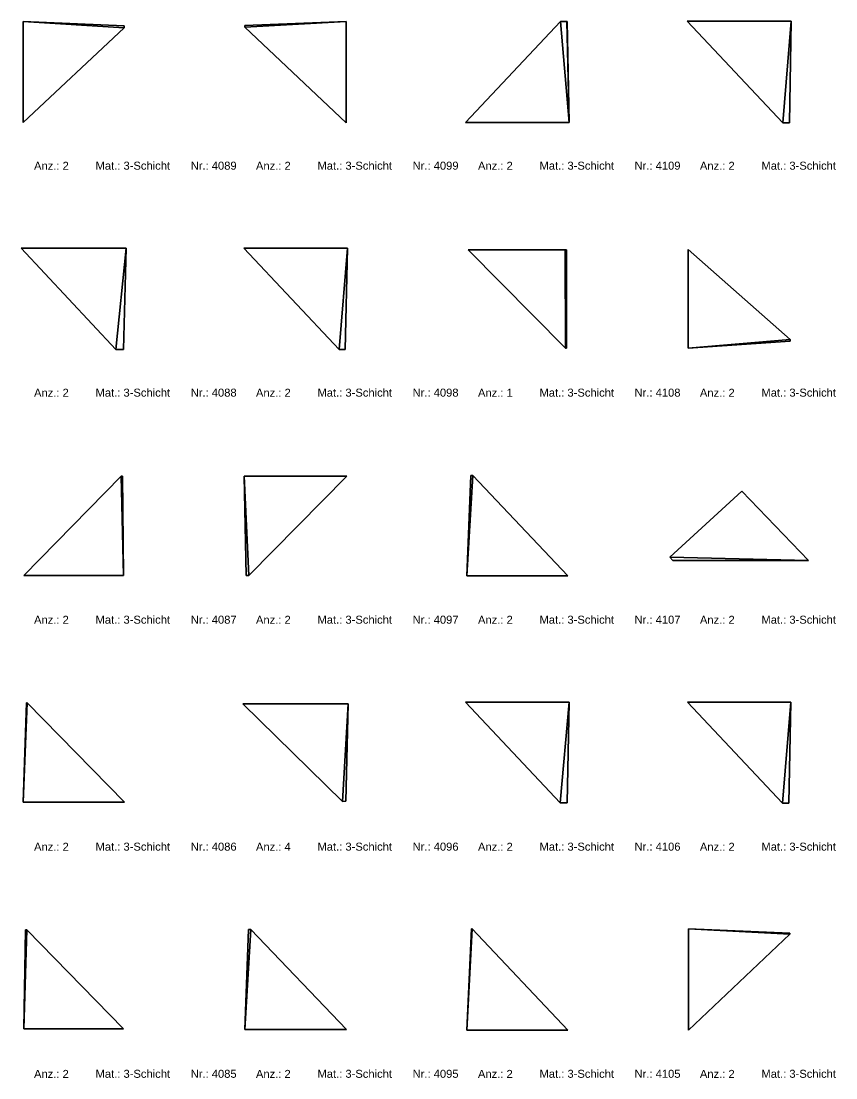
# Model space of a CAD drawing. Header units: millimetres. Extents: x -1099 to 66227, y -20588 to 1633.
# Drawn here: x 15184 to 23448, y -9081 to 1633 of the extents above; entities that cross this region are included whole.
import ezdxf

# ---------------------------------------------------------------- set-up
doc = ezdxf.new("R2010")
doc.units = ezdxf.units.MM
doc.header["$LTSCALE"] = 12.5
doc.layers.add('CURVES', color=1, linetype='Continuous', true_color=0xff0000)
doc.layers.add('TEXT', color=1, linetype='Continuous', true_color=0xff0000)
doc.styles.add('ARIAL_REGULAR', font='arial.ttf')

msp = doc.modelspace()

# ---------------------------------------------------------------- texts
at = {"layer": 'TEXT', "attachment_point": 7, "style": 'ARIAL_REGULAR'}
for s, insert, char_height, width in [('Anz.: 2', (15315, 126), 81.1, 853.81), ('Mat.: 3-Schicht', (15939, 126), 81.15, 1665.28), ('Nr.: 4089', (16904, 126), 81.1, 1080.49), ('Anz.: 2', (17566, 126), 81.1, 853.81), ('Mat.: 3-Schicht', (18190, 126), 81.15, 1665.28), ('Nr.: 4099', (19155, 126), 81.1, 1080.49), ('Anz.: 2', (19818, 126), 81.1, 853.81), ('Mat.: 3-Schicht', (20442, 126), 81.15, 1665.28), ('Nr.: 4109', (21406, 126), 81.1, 1080.49), ('Anz.: 2', (22069, 126), 81.1, 853.81), ('Mat.: 3-Schicht', (22693, 126), 81.15, 1665.28), ('Anz.: 2', (15315, -2175), 81.1, 853.81), ('Mat.: 3-Schicht', (15939, -2175), 81.15, 1665.28), ('Nr.: 4088', (16904, -2175), 81.1, 1080.49), ('Anz.: 2', (17566, -2175), 81.1, 853.81), ('Mat.: 3-Schicht', (18190, -2175), 81.15, 1665.28), ('Nr.: 4098', (19155, -2175), 81.1, 1080.49), ('Anz.: 1', (19818, -2175), 81.1, 824.7), ('Mat.: 3-Schicht', (20442, -2175), 81.15, 1665.28), ('Nr.: 4108', (21406, -2175), 81.1, 1080.49), ('Anz.: 2', (22069, -2175), 81.1, 853.81), ('Mat.: 3-Schicht', (22693, -2175), 81.15, 1665.28), ('Mat.: 3-Schicht', (15939, -4477), 81.15, 1665.28), ('Mat.: 3-Schicht', (18190, -4477), 81.15, 1665.28), ('Mat.: 3-Schicht', (20442, -4477), 81.15, 1665.28), ('Mat.: 3-Schicht', (22693, -4477), 81.15, 1665.28), ('Anz.: 2', (15315, -4477), 81.1, 853.81), ('Nr.: 4087', (16904, -4477), 81.1, 1079.61), ('Anz.: 2', (17566, -4477), 81.1, 853.81), ('Nr.: 4097', (19155, -4477), 81.1, 1079.61), ('Anz.: 2', (19818, -4477), 81.1, 853.81), ('Nr.: 4107', (21406, -4477), 81.1, 1079.61), ('Anz.: 2', (22069, -4477), 81.1, 853.81), ('Anz.: 2', (15315, -6778), 81.1, 853.81), ('Mat.: 3-Schicht', (15939, -6778), 81.15, 1665.28), ('Nr.: 4086', (16904, -6778), 81.1, 1079.61), ('Anz.: 4', (17566, -6778), 81.1, 854.69), ('Mat.: 3-Schicht', (18190, -6778), 81.15, 1665.28), ('Nr.: 4096', (19155, -6778), 81.1, 1079.61), ('Anz.: 2', (19818, -6778), 81.1, 853.81), ('Mat.: 3-Schicht', (20442, -6778), 81.15, 1665.28), ('Nr.: 4106', (21406, -6778), 81.1, 1079.61), ('Anz.: 2', (22069, -6778), 81.1, 853.81), ('Mat.: 3-Schicht', (22693, -6778), 81.15, 1665.28), ('Anz.: 2', (15315, -9081), 81.1, 853.81), ('Mat.: 3-Schicht', (15939, -9081), 81.15, 1665.28), ('Nr.: 4085', (16904, -9081), 81.1, 1081.37), ('Anz.: 2', (17566, -9081), 81.1, 853.81), ('Mat.: 3-Schicht', (18190, -9081), 81.15, 1665.28), ('Nr.: 4095', (19155, -9081), 81.1, 1081.37), ('Anz.: 2', (19818, -9081), 81.1, 853.81), ('Mat.: 3-Schicht', (20442, -9081), 81.15, 1665.28), ('Nr.: 4105', (21406, -9081), 81.1, 1081.37), ('Anz.: 2', (22069, -9081), 81.1, 853.81), ('Mat.: 3-Schicht', (22693, -9081), 81.15, 1665.28)]:
    msp.add_mtext(s, dxfattribs=dict(at, insert=insert, char_height=char_height, width=width))

# ---------------------------------------------------------------- meshes
at = {"layer": 'CURVES'}
mesh = msp.add_polyface(dxfattribs=at)
corners = [(16231, 1586), (16231, 1586), (16231, 1586), (15204, 1631), (15204, 1631), (15204, 1631), (15204, 1631, 100), (15204, 1631, 100), (15204, 1631, 100), (16231, 1586, 100), (16231, 1586, 100), (16231, 1586, 100), (15204, 604), (15204, 604), (15204, 604), (15204, 604, 100), (15204, 604, 100), (15204, 604, 100), (16231, 1564), (16231, 1564), (16231, 1564), (16231, 1564, 100), (16231, 1564, 100), (16231, 1564, 100)]
mesh.append_faces([[corners[k] for k in face] for face in [(0, 4, 7, 9), (3, 13, 15, 8), (21, 16, 12, 19), (18, 1, 11, 22), (5, 20, 14, 14), (20, 5, 2, 2), (23, 6, 17, 17), (6, 23, 10, 10)]])
mesh = msp.add_polyface(dxfattribs=at)
corners = [(18481, 1631), (18481, 1631), (18481, 1631), (18481, 1631), (18481, 1631), (18481, 1631), (18481, 1631, 100), (18481, 1631, 100), (18481, 1631, 100), (18481, 1631, 100), (18481, 1631, 100), (18481, 1631, 100), (17454, 1589), (17454, 1589), (17454, 1589), (17454, 1589, 100), (17454, 1589, 100), (17454, 1589, 100), (17454, 1571), (17454, 1571), (17454, 1571), (17454, 1571, 100), (17454, 1571, 100), (17454, 1571, 100), (18481, 603), (18481, 603), (18481, 603), (18481, 603, 100), (18481, 603, 100), (18481, 603, 100)]
mesh.append_faces([[corners[k] for k in face] for face in [(9, 0, 4, 7), (3, 13, 15, 8), (12, 19, 21, 16), (27, 22, 18, 25), (11, 28, 24, 1), (5, 26, 20, 20), (26, 5, 2, 2), (14, 5, 20, 20), (6, 17, 23, 23), (10, 6, 29, 29), (23, 29, 6, 6)]])
mesh = msp.add_polyface(dxfattribs=at)
corners = [(20688, 1629, 50), (20720, 1629, 50), (20720, 1629, 25), (20720, 1629, 50), (20720, 1629, 25), (20720, 1629, 12), (20721, 1629, 25), (20721, 1629, 12), (20721, 1629, 6), (20721, 1629, 12), (20721, 1629, 6), (20721, 1629, 3), (20721, 1629, 6), (20721, 1629, 3), (20688, 1629, 25), (20712, 1629, 50), (20712, 1629, 25), (20671, 1629, 50), (20712, 1629, 12), (20720, 1629, 25), (20720, 1629, 12), (20720, 1629, 12), (20712, 1629, 6), (20718, 1629, 12), (20720, 1629, 6), (20718, 1629, 6), (20688, 1629, 12), (20700, 1629, 25), (20700, 1629, 12), (20671, 1629, 25), (20679, 1629, 50), (20679, 1629, 25), (20718, 1629, 3), (20720, 1629, 6), (20720, 1629, 3), (20720, 1629, 3), (20720, 1629, 12), (20720, 1629, 6), (20720, 1629, 6), (20720, 1629, 25), (20720, 1629, 12), (20718, 1629, 2), (20720, 1629, 3), (20720, 1629, 2), (20720, 1629, 2), (20712, 1629, 3), (20715, 1629, 6), (20715, 1629, 3), (20700, 1629, 6), (20706, 1629, 12), (20706, 1629, 6), (20688, 1629, 75), (20720, 1629, 75), (20712, 1629, 75), (20712, 1629, 88), (20720, 1629, 88), (20720, 1629, 75), (20720, 1629, 88), (20720, 1629, 75), (20712, 1629, 94), (20720, 1629, 94), (20718, 1629, 88), (20718, 1629, 94), (20688, 1629, 88), (20700, 1629, 75), (20700, 1629, 88), (20671, 1629, 75), (20679, 1629, 75), (20718, 1629, 97), (20720, 1629, 97), (20720, 1629, 94), (20720, 1629, 97), (20720, 1629, 94), (20720, 1629, 88), (20720, 1629, 94), (20720, 1629, 88), (20720, 1629, 75), (20720, 1629, 88), (20718, 1629, 98), (20720, 1629, 98), (20720, 1629, 97), (20720, 1629, 98), (20712, 1629, 97), (20715, 1629, 94), (20715, 1629, 97), (20700, 1629, 94), (20706, 1629, 88), (20706, 1629, 94), (20721, 1629, 75), (20721, 1629, 88), (20721, 1629, 94), (20721, 1629, 88), (20721, 1629, 94), (20721, 1629, 97), (20721, 1629, 94), (20721, 1629, 97), (20721, 1629, 98), (20721, 1629, 97), (20721, 1629, 98), (20721, 1629), (20721, 1629), (20721, 1629), (20721, 1629, 100), (20721, 1629, 100), (20721, 1629, 100), (20655, 1628), (20655, 1628), (20655, 1628), (20655, 1628, 100), (20655, 1628, 100), (20655, 1628, 100), (20720, 1629), (20720, 1629), (20720, 1629, 100), (20720, 1629, 100), (19692, 605), (19692, 605), (19692, 605), (19692, 605, 100), (19692, 605, 100), (19692, 605, 100), (20743, 605), (20743, 605), (20743, 605), (20743, 605, 100), (20743, 605, 100), (20743, 605, 100)]
mesh.append_faces([[corners[k] for k in face] for face in [(87, 59, 54, 86), (85, 87, 86, 65), (86, 54, 53, 53), (64, 65, 86, 86), (53, 64, 86, 86), (63, 65, 64, 51), (84, 68, 62, 83), (82, 84, 83, 59), (81, 79, 71, 80), (78, 81, 80, 68), (71, 69, 60, 70), (80, 71, 70, 70), (62, 68, 80, 80), (70, 62, 80, 80), (70, 60, 57, 57), (61, 62, 70, 70), (57, 61, 70, 70), (83, 62, 61, 61), (54, 59, 83, 83), (61, 54, 83, 83), (74, 72, 55, 73), (60, 74, 73, 57), (73, 55, 52, 52), (56, 57, 73, 73), (52, 56, 73, 73), (61, 57, 56, 56), (53, 54, 61, 61), (56, 53, 61, 61), (56, 52, 1, 1), (15, 53, 56, 56), (1, 15, 56, 56), (64, 53, 15, 15), (0, 51, 64, 64), (15, 0, 64, 64), (77, 75, 58, 76), (55, 77, 76, 52), (96, 98, 97, 95), (93, 95, 94, 92), (90, 92, 91, 89), (75, 89, 88, 58), (76, 58, 3, 3), (1, 52, 76, 76), (3, 1, 76, 76), (39, 2, 1, 1), (3, 4, 39, 39), (1, 3, 39, 39), (4, 6, 7, 5), (7, 9, 10, 8), (10, 12, 13, 11), (2, 39, 40, 20), (39, 4, 5, 40), (27, 14, 0, 0), (15, 16, 27, 27), (0, 15, 27, 27), (19, 16, 15, 15), (1, 2, 19, 19), (15, 1, 19, 19), (23, 18, 16, 16), (19, 21, 23, 23), (16, 19, 23, 23), (36, 21, 19, 19), (2, 20, 36, 36), (19, 2, 36, 36), (21, 36, 38, 24), (36, 20, 37, 38), (46, 22, 18, 18), (23, 25, 46, 46), (18, 23, 46, 46), (33, 25, 23, 23), (21, 24, 33, 33), (23, 21, 33, 33), (42, 32, 25, 25), (33, 35, 42, 42), (25, 33, 42, 42), (33, 24, 34, 35), (32, 42, 44, 41), (42, 35, 43, 44), (22, 46, 47, 45), (46, 25, 32, 47), (14, 27, 28, 26), (49, 28, 27, 27), (16, 18, 49, 49), (27, 16, 49, 49), (28, 49, 50, 48), (49, 18, 22, 50), (67, 51, 0, 30), (66, 67, 30, 17), (17, 30, 31, 29), (30, 0, 14, 31), (12, 100, 13, 13), (11, 13, 100, 100), (11, 100, 37, 37), (97, 100, 12, 12), (12, 10, 9, 9), (5, 7, 8, 8), (9, 7, 6, 6), (8, 10, 11, 11), (6, 88, 91, 9), (8, 11, 37, 37), (9, 91, 94, 12), (34, 38, 37, 37), (38, 34, 24, 24), (8, 37, 40, 5), (37, 20, 40, 40), (6, 4, 3, 3), (111, 34, 37, 37), (111, 37, 100, 100), (88, 6, 3, 3), (94, 95, 97, 97), (12, 94, 97, 97), (94, 91, 92, 92), (96, 102, 98, 98), (97, 98, 102, 102), (96, 95, 93, 93), (72, 96, 93, 93), (72, 102, 96, 96), (93, 92, 90, 90), (100, 97, 102, 102), (91, 88, 89, 89), (58, 88, 3, 3), (90, 89, 75, 75), (72, 90, 75, 77), (113, 102, 72, 72), (77, 55, 72, 72), (93, 90, 72, 72), (74, 69, 72, 72), (44, 43, 111, 111), (34, 111, 43, 43), (111, 41, 44, 44), (41, 111, 45, 45), (41, 45, 47, 47), (50, 22, 45, 45), (47, 32, 41, 41), (45, 111, 105, 105), (48, 50, 45, 45), (105, 26, 48, 48), (28, 48, 26, 26), (48, 45, 105, 105), (31, 14, 26, 26), (26, 29, 31, 31), (105, 17, 29, 29), (29, 26, 105, 105), (17, 105, 109, 109), (74, 60, 69, 69), (79, 69, 71, 71), (69, 79, 113, 113), (81, 113, 79, 79), (82, 113, 78, 78), (113, 81, 78, 78), (68, 84, 78, 78), (84, 82, 78, 78), (72, 69, 113, 113), (66, 63, 67, 67), (51, 67, 63, 63), (109, 63, 66, 66), (85, 65, 63, 63), (87, 82, 59, 59), (82, 85, 109, 109), (63, 109, 85, 85), (87, 85, 82, 82), (113, 82, 109, 109), (109, 66, 17, 17), (43, 35, 34, 34), (118, 110, 107, 116), (115, 122, 124, 119), (104, 125, 121, 101), (106, 123, 117, 117), (123, 112, 99, 99), (106, 112, 123, 123), (126, 108, 120, 120), (103, 114, 126, 126), (108, 126, 114, 114)]])
mesh = msp.add_polyface(dxfattribs=at)
corners = [(22996, 1633), (22996, 1633), (22996, 1633), (21939, 1633), (21939, 1633), (21939, 1633), (21939, 1633, 100), (21939, 1633, 100), (21939, 1633, 100), (22996, 1633, 100), (22996, 1633, 100), (22996, 1633, 100), (22911, 602), (22911, 602), (22911, 602), (22911, 602, 100), (22911, 602, 100), (22911, 602, 100), (22976, 601), (22976, 601), (22976, 601), (22976, 601, 100), (22976, 601, 100), (22976, 601, 100)]
mesh.append_faces([[corners[k] for k in face] for face in [(9, 0, 4, 7), (3, 13, 15, 8), (16, 12, 19, 21), (11, 22, 18, 1), (2, 20, 14, 14), (14, 5, 2, 2), (10, 6, 17, 17), (17, 23, 10, 10)]])
mesh = msp.add_polyface(dxfattribs=at)
corners = [(16251, -670), (16251, -670), (16251, -670), (15184, -670), (15184, -670), (15184, -670), (15184, -670, 100), (15184, -670, 100), (15184, -670, 100), (16251, -670, 100), (16251, -670, 100), (16251, -670, 100), (16146, -1695), (16146, -1695), (16146, -1695), (16146, -1695, 100), (16146, -1695, 100), (16146, -1695, 100), (16224, -1695), (16224, -1695), (16224, -1695), (16224, -1695, 100), (16224, -1695, 100), (16224, -1695, 100)]
mesh.append_faces([[corners[k] for k in face] for face in [(7, 9, 0, 4), (3, 13, 15, 8), (16, 12, 19, 21), (18, 1, 11, 22), (2, 20, 14, 14), (14, 5, 2, 2), (10, 6, 17, 17), (17, 23, 10, 10)]])
mesh = msp.add_polyface(dxfattribs=at)
corners = [(18493, -669), (18493, -669), (18493, -669), (17442, -669), (17442, -669), (17442, -669), (17442, -669, 100), (17442, -669, 100), (17442, -669, 100), (18493, -669, 100), (18493, -669, 100), (18493, -669, 100), (18409, -1696), (18409, -1696), (18409, -1696), (18409, -1696, 100), (18409, -1696, 100), (18409, -1696, 100), (18471, -1697), (18471, -1697), (18471, -1697), (18471, -1697, 100), (18471, -1697, 100), (18471, -1697, 100)]
mesh.append_faces([[corners[k] for k in face] for face in [(9, 0, 4, 7), (8, 3, 13, 15), (16, 12, 19, 21), (22, 18, 1, 11), (2, 20, 14, 14), (14, 5, 2, 2), (10, 6, 17, 17), (17, 23, 10, 10)]])
mesh = msp.add_polyface(dxfattribs=at)
corners = [(20217, -686, 50), (20708, -685, 50), (20217, -686, 25), (20586, -685, 50), (20708, -685, 25), (20586, -685, 25), (19967, -686, 50), (20586, -685, 12), (20705, -685, 25), (20708, -685, 12), (20705, -685, 12), (20713, -685, 50), (20713, -685, 25), (20586, -685, 6), (20678, -685, 12), (20705, -685, 6), (20678, -685, 6), (20217, -686, 12), (20402, -685, 25), (20402, -685, 12), (19967, -686, 25), (20092, -686, 50), (20092, -686, 25), (20217, -686, 75), (20708, -685, 75), (20586, -685, 75), (20586, -685, 88), (20708, -685, 88), (20705, -685, 75), (20705, -685, 88), (20713, -685, 75), (20586, -685, 94), (20705, -685, 94), (20678, -685, 88), (20678, -685, 94), (20217, -686, 88), (20402, -685, 75), (20402, -685, 88), (19967, -686, 75), (20092, -686, 75), (20717, -685), (20717, -685), (20717, -685), (20717, -685, 100), (20717, -685, 100), (20717, -685, 100), (19717, -686), (19717, -686), (19717, -686), (19717, -686, 100), (19717, -686, 100), (19717, -686, 100), (20704, -685), (20704, -685), (20704, -685, 100), (20704, -685, 100), (20707, -1681), (20707, -1681), (20707, -1681), (20707, -1681, 100), (20707, -1681, 100), (20707, -1681, 100), (20717, -1681), (20717, -1681), (20717, -1681), (20717, -1681, 100), (20717, -1681, 100), (20717, -1681, 100)]
mesh.append_faces([[corners[k] for k in face] for face in [(37, 26, 25, 36), (35, 37, 36, 23), (34, 32, 29, 33), (31, 34, 33, 26), (29, 27, 24, 28), (33, 29, 28, 28), (25, 26, 33, 33), (28, 25, 33, 33), (28, 24, 1, 1), (3, 25, 28, 28), (1, 3, 28, 28), (36, 25, 3, 3), (0, 23, 36, 36), (3, 0, 36, 36), (24, 30, 11, 1), (1, 11, 12, 4), (18, 2, 0, 0), (3, 5, 18, 18), (0, 3, 18, 18), (8, 5, 3, 3), (1, 4, 8, 8), (3, 1, 8, 8), (14, 7, 5, 5), (8, 10, 14, 14), (5, 8, 14, 14), (8, 4, 9, 10), (7, 14, 16, 13), (14, 10, 15, 16), (2, 18, 19, 17), (18, 5, 7, 19), (39, 23, 0, 21), (38, 39, 21, 6), (6, 21, 22, 20), (21, 0, 2, 22), (12, 41, 9, 9), (52, 9, 41, 41), (9, 4, 12, 12), (11, 41, 12, 12), (16, 15, 52, 52), (9, 52, 15, 15), (16, 52, 13, 13), (9, 15, 10, 10), (43, 11, 30, 30), (24, 27, 30, 30), (43, 30, 27, 27), (41, 11, 43, 43), (32, 27, 29, 29), (54, 32, 34, 34), (31, 54, 34, 34), (27, 32, 54, 54), (43, 27, 54, 54), (19, 7, 13, 13), (13, 17, 19, 19), (13, 52, 17, 17), (2, 17, 22, 22), (20, 17, 46, 46), (20, 22, 17, 17), (20, 46, 6, 6), (17, 52, 46, 46), (35, 31, 37, 37), (26, 37, 31, 31), (23, 39, 35, 35), (50, 35, 38, 38), (39, 38, 35, 35), (6, 50, 38, 38), (35, 50, 54, 54), (50, 6, 46, 46), (31, 35, 54, 54), (51, 48, 57, 59), (65, 60, 56, 63), (66, 62, 42, 45), (64, 58, 53, 40), (47, 53, 58, 58), (61, 55, 49, 49), (61, 67, 44, 55)]])
mesh = msp.add_polyface(dxfattribs=at)
corners = [(22985, -1594), (22985, -1594), (22985, -1594), (21949, -682), (21949, -682), (21949, -682), (21949, -682, 100), (21949, -682, 100), (21949, -682, 100), (22985, -1594, 100), (22985, -1594, 100), (22985, -1594, 100), (21949, -1683), (21949, -1683), (21949, -1683), (21949, -1683, 100), (21949, -1683, 100), (21949, -1683, 100), (22986, -1611), (22986, -1611), (22986, -1611), (22986, -1611, 100), (22986, -1611, 100), (22986, -1611, 100)]
mesh.append_faces([[corners[k] for k in face] for face in [(7, 9, 0, 4), (15, 8, 3, 13), (12, 19, 21, 16), (11, 22, 18, 1), (2, 20, 14, 14), (14, 5, 2, 2), (10, 6, 17, 17), (17, 23, 10, 10)]])
mesh = msp.add_polyface(dxfattribs=at)
corners = [(16212, -2979), (16212, -2979), (16212, -2979), (16200, -2979), (16200, -2979), (16200, -2979), (16200, -2979, 100), (16200, -2979, 100), (16200, -2979, 100), (16212, -2979, 100), (16212, -2979, 100), (16212, -2979, 100), (15212, -3986), (15212, -3986), (15212, -3986), (15212, -3986, 100), (15212, -3986, 100), (15212, -3986, 100), (16223, -3986), (16223, -3986), (16223, -3986), (16223, -3986, 100), (16223, -3986, 100), (16223, -3986, 100)]
mesh.append_faces([[corners[k] for k in face] for face in [(9, 0, 4, 7), (8, 3, 13, 15), (16, 12, 19, 21), (22, 18, 1, 11), (5, 20, 14, 14), (20, 5, 2, 2), (23, 6, 17, 17), (6, 23, 10, 10)]])
mesh = msp.add_polyface(dxfattribs=at)
corners = [(18488, -2979), (18488, -2979), (18488, -2979), (17448, -2979), (17448, -2979), (17448, -2979), (17448, -2979, 100), (17448, -2979, 100), (17448, -2979, 100), (18488, -2979, 100), (18488, -2979, 100), (18488, -2979, 100), (17467, -3986), (17467, -3986), (17467, -3986), (17467, -3986, 100), (17467, -3986, 100), (17467, -3986, 100), (17494, -3986), (17494, -3986), (17494, -3986), (17494, -3986, 100), (17494, -3986, 100), (17494, -3986, 100)]
mesh.append_faces([[corners[k] for k in face] for face in [(9, 0, 4, 7), (8, 3, 13, 15), (16, 12, 19, 21), (22, 18, 1, 11), (5, 20, 14, 14), (20, 5, 2, 2), (23, 6, 17, 17), (6, 23, 10, 10)]])
mesh = msp.add_polyface(dxfattribs=at)
corners = [(19767, -2975), (19767, -2975), (19767, -2975), (19744, -2975), (19744, -2975), (19744, -2975), (19744, -2975, 100), (19744, -2975, 100), (19744, -2975, 100), (19767, -2975, 100), (19767, -2975, 100), (19767, -2975, 100), (19706, -3991), (19706, -3991), (19706, -3991), (19706, -3991, 100), (19706, -3991, 100), (19706, -3991, 100), (20729, -3991), (20729, -3991), (20729, -3991), (20729, -3991, 100), (20729, -3991, 100), (20729, -3991, 100)]
mesh.append_faces([[corners[k] for k in face] for face in [(9, 0, 4, 7), (8, 3, 13, 15), (16, 12, 19, 21), (22, 18, 1, 11), (2, 20, 14, 14), (14, 5, 2, 2), (10, 6, 17, 17), (17, 23, 10, 10)]])
mesh = msp.add_polyface(dxfattribs=at)
corners = [(22494, -3131), (22494, -3131), (22494, -3131), (21763, -3801), (21763, -3801), (21763, -3801), (21763, -3801, 100), (21763, -3801, 100), (21763, -3801, 100), (22494, -3131, 100), (22494, -3131, 100), (22494, -3131, 100), (21793, -3834), (21793, -3834), (21793, -3834), (21793, -3834, 100), (21793, -3834, 100), (21793, -3834, 100), (23172, -3834), (23172, -3834), (23172, -3834), (23172, -3834, 100), (23172, -3834, 100), (23172, -3834, 100)]
mesh.append_faces([[corners[k] for k in face] for face in [(0, 4, 7, 9), (8, 3, 13, 15), (16, 12, 19, 21), (18, 1, 11, 22), (5, 20, 14, 14), (20, 5, 2, 2), (23, 6, 17, 17), (6, 23, 10, 10)]])
mesh = msp.add_polyface(dxfattribs=at)
corners = [(15245, -5279), (15245, -5279), (15245, -5279), (15240, -5279), (15240, -5279), (15240, -5279), (15240, -5279, 100), (15240, -5279, 100), (15240, -5279, 100), (15245, -5279, 100), (15245, -5279, 100), (15245, -5279, 100), (15204, -6287), (15204, -6287), (15204, -6287), (15204, -6287, 100), (15204, -6287, 100), (15204, -6287, 100), (16232, -6287), (16232, -6287), (16232, -6287), (16232, -6287, 100), (16232, -6287, 100), (16232, -6287, 100)]
mesh.append_faces([[corners[k] for k in face] for face in [(9, 0, 4, 7), (8, 3, 13, 15), (16, 12, 19, 21), (22, 18, 1, 11), (2, 20, 14, 14), (14, 5, 2, 2), (10, 6, 17, 17), (17, 23, 10, 10)]])
mesh = msp.add_polyface(dxfattribs=at)
corners = [(18502, -5289), (18502, -5289), (18502, -5289), (17433, -5289), (17433, -5289), (17433, -5289), (17433, -5289, 100), (17433, -5289, 100), (17433, -5289, 100), (18502, -5289, 100), (18502, -5289, 100), (18502, -5289, 100), (18445, -6277), (18445, -6277), (18445, -6277), (18445, -6277, 100), (18445, -6277, 100), (18445, -6277, 100), (18476, -6276), (18476, -6276), (18476, -6276), (18476, -6276, 100), (18476, -6276, 100), (18476, -6276, 100)]
mesh.append_faces([[corners[k] for k in face] for face in [(0, 4, 7, 9), (13, 8, 3, 3), (8, 13, 15, 15), (16, 12, 19, 21), (11, 22, 18, 18), (18, 1, 11, 11), (2, 20, 14, 14), (14, 5, 2, 2), (10, 6, 17, 17), (17, 23, 10, 10)]])
mesh = msp.add_polyface(dxfattribs=at)
corners = [(20742, -5273), (20742, -5273), (20742, -5273), (19693, -5273), (19693, -5273), (19693, -5273), (19693, -5273, 100), (19693, -5273, 100), (19693, -5273, 100), (20742, -5273, 100), (20742, -5273, 100), (20742, -5273, 100), (20651, -6292), (20651, -6292), (20651, -6292), (20651, -6292, 100), (20651, -6292, 100), (20651, -6292, 100), (20721, -6292), (20721, -6292), (20721, -6292), (20721, -6292, 100), (20721, -6292, 100), (20721, -6292, 100)]
mesh.append_faces([[corners[k] for k in face] for face in [(9, 0, 4, 7), (8, 3, 13, 15), (16, 12, 19, 21), (22, 18, 1, 11), (2, 20, 14, 14), (14, 5, 2, 2), (10, 6, 17, 17), (17, 23, 10, 10)]])
mesh = msp.add_polyface(dxfattribs=at)
corners = [(22992, -5270), (22992, -5270), (22992, -5270), (21943, -5270), (21943, -5270), (21943, -5270), (21943, -5270, 100), (21943, -5270, 100), (21943, -5270, 100), (22992, -5270, 100), (22992, -5270, 100), (22992, -5270, 100), (22906, -6294), (22906, -6294), (22906, -6294), (22906, -6294, 100), (22906, -6294, 100), (22906, -6294, 100), (22971, -6295), (22971, -6295), (22971, -6295), (22971, -6295, 100), (22971, -6295, 100), (22971, -6295, 100)]
mesh.append_faces([[corners[k] for k in face] for face in [(7, 9, 0, 4), (3, 13, 15, 8), (16, 12, 19, 21), (18, 1, 11, 22), (2, 20, 14, 14), (14, 5, 2, 2), (10, 6, 17, 17), (17, 23, 10, 10)]])
mesh = msp.add_polyface(dxfattribs=at)
corners = [(15240, -7580, 50), (15240, -7580, 25), (15241, -7580, 50), (15241, -7580, 25), (15235, -7580, 50), (15234, -7580, 50), (15235, -7580, 25), (15234, -7580, 25), (15235, -7580, 75), (15234, -7580, 75), (15240, -7580, 75), (15241, -7580, 75), (15242, -7580), (15242, -7580), (15242, -7580), (15232, -7580), (15232, -7580), (15232, -7580), (15232, -7580, 100), (15232, -7580, 100), (15232, -7580, 100), (15242, -7580, 100), (15242, -7580, 100), (15242, -7580, 100), (15227, -7580), (15227, -7580), (15227, -7580), (15227, -7580, 100), (15227, -7580, 100), (15227, -7580, 100), (15212, -8585), (15212, -8585), (15212, -8585), (15212, -8585, 100), (15212, -8585, 100), (15212, -8585, 100), (16223, -8585), (16223, -8585), (16223, -8585), (16223, -8585, 100), (16223, -8585, 100), (16223, -8585, 100)]
mesh.append_faces([[corners[k] for k in face] for face in [(10, 11, 2, 0), (0, 2, 3, 1), (9, 8, 4, 5), (5, 4, 6, 7), (2, 12, 3, 3), (1, 3, 12, 12), (12, 16, 6, 1), (21, 12, 2, 2), (10, 21, 11, 11), (2, 11, 21, 21), (10, 0, 4, 8), (19, 21, 10, 10), (0, 1, 6, 4), (5, 7, 16, 16), (6, 16, 7, 7), (8, 9, 19, 19), (5, 19, 9, 9), (19, 5, 16, 16), (10, 8, 19, 19), (20, 15, 25, 27), (28, 24, 31, 33), (34, 30, 37, 39), (40, 36, 13, 23), (14, 38, 32, 32), (17, 14, 26, 26), (32, 26, 14, 14), (22, 29, 35, 35), (18, 29, 22, 22), (41, 22, 35, 35)]])
mesh = msp.add_polyface(dxfattribs=at)
corners = [(17514, -7576), (17514, -7576), (17514, -7576), (17489, -7576), (17489, -7576), (17489, -7576), (17489, -7576, 100), (17489, -7576, 100), (17489, -7576, 100), (17514, -7576, 100), (17514, -7576, 100), (17514, -7576, 100), (17452, -8590), (17452, -8590), (17452, -8590), (17452, -8590, 100), (17452, -8590, 100), (17452, -8590, 100), (18484, -8590), (18484, -8590), (18484, -8590), (18484, -8590, 100), (18484, -8590, 100), (18484, -8590, 100)]
mesh.append_faces([[corners[k] for k in face] for face in [(9, 0, 4, 7), (3, 13, 15, 8), (16, 12, 19, 21), (18, 1, 11, 22), (2, 20, 14, 14), (14, 5, 2, 2), (10, 6, 17, 17), (17, 23, 10, 10)]])
mesh = msp.add_polyface(dxfattribs=at)
corners = [(19759, -7570), (19759, -7570), (19759, -7570), (19752, -7570), (19752, -7570), (19752, -7570), (19752, -7570, 100), (19752, -7570, 100), (19752, -7570, 100), (19759, -7570, 100), (19759, -7570, 100), (19759, -7570, 100), (19704, -8596), (19704, -8596), (19704, -8596), (19704, -8596, 100), (19704, -8596, 100), (19704, -8596, 100), (20731, -8596), (20731, -8596), (20731, -8596), (20731, -8596, 100), (20731, -8596, 100), (20731, -8596, 100)]
mesh.append_faces([[corners[k] for k in face] for face in [(0, 4, 7, 9), (3, 13, 15, 8), (16, 12, 19, 21), (18, 1, 11, 22), (2, 20, 14, 14), (14, 5, 2, 2), (10, 6, 17, 17), (17, 23, 10, 10)]])
mesh = msp.add_polyface(dxfattribs=at)
corners = [(22982, -7614), (22982, -7614), (22982, -7614), (21954, -7569), (21954, -7569), (21954, -7569), (21954, -7569, 100), (21954, -7569, 100), (21954, -7569, 100), (22982, -7614, 100), (22982, -7614, 100), (22982, -7614, 100), (21953, -7569), (21953, -7569), (21953, -7569), (21953, -7569, 100), (21953, -7569, 100), (21953, -7569, 100), (21953, -8596), (21953, -8596), (21953, -8596), (21953, -8596, 100), (21953, -8596, 100), (21953, -8596, 100), (22982, -7624), (22982, -7624), (22982, -7624), (22982, -7624, 100), (22982, -7624, 100), (22982, -7624, 100)]
mesh.append_faces([[corners[k] for k in face] for face in [(7, 9, 0, 4), (8, 3, 13, 15), (21, 16, 12, 19), (18, 25, 27, 22), (28, 24, 1, 11), (5, 26, 20, 20), (2, 26, 5, 5), (14, 5, 20, 20), (6, 17, 23, 23), (10, 6, 29, 29), (23, 29, 6, 6)]])

doc.saveas('drawing.dxf')
